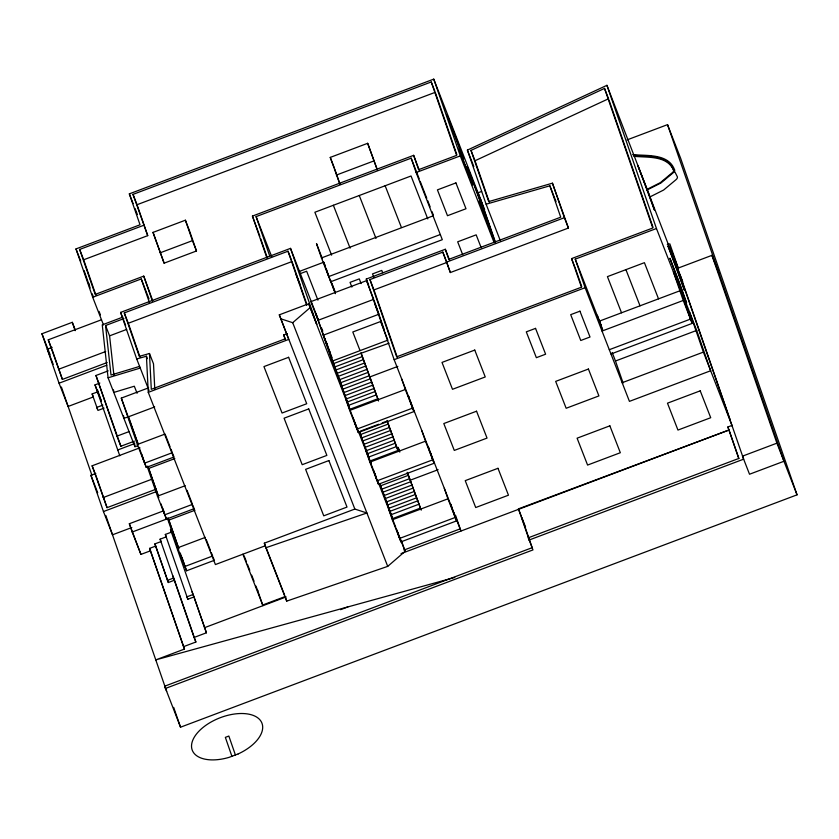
<?xml version="1.0" encoding="UTF-8"?>
<svg xmlns="http://www.w3.org/2000/svg" width="839" height="839" viewBox="0 0 839 839"><rect width="100%" height="100%" fill="white"/><g stroke="black" fill="none" stroke-linecap="round" stroke-linejoin="round"><path stroke-width="1.26" d="M280.656 318.757L292.706 322.7L310.115 307.651L308.752 303.728L279.303 314.835L354.845 509.053L366.895 512.996L265.9 547.741L264.327 543.169L354.845 509.053M265.9 547.741L286.718 601.123L387.712 566.377L405.122 551.328L401.304 540.316M500.338 240.688L486.117 204.213L467.396 150.097L606.933 85.316L682.715 281.684M604.52 88.41L652.794 227.998L571.569 258.611L581.458 287.19L396.669 356.837L369.947 279.586L442.824 252.12L450.344 272.549L568.423 228.04L552.45 183.185L488.697 201.601L470.994 150.412L604.52 88.41L608.548 98.75L475.021 160.742L489.347 202.178M646.785 189.478L660.345 182.65L672.27 172.698A4.216 2.276 -21.3 0 0 673.35 169.688M647.005 190.023L660.912 183.017L673.109 172.844A5.086 2.748 -21.3 0 0 674.378 169.31C668.001 153.264 646.607 156.033 632.69 154.607M649.743 197.018L663.649 190.013L675.835 179.84A5.086 2.748 -21.3 0 0 677.104 176.305L674.892 171.901M103.501 324.945L92.699 297.247L75.982 248.921L140.029 224.789L129.332 193.861L433.753 79.128L484.648 209.666M95.866 295.013L83.68 259.775L147.727 235.644L133.002 194.386L431.246 81.97L434.833 91.157M147.727 235.644L137.03 204.716L435.273 92.311L456.856 154.691M152.719 300.74L143.752 276.115L95.206 294.405L79.653 249.445L143.689 225.303M339.942 184.265L330.251 157.407L367.671 143.301L377.403 170.128L367.671 143.301M153.023 232.403L185.388 220.206L189.415 230.547L196.483 250.976L164.119 263.173L153.023 232.403L164.119 263.173M336.355 175.078L373.774 160.973M266.938 258.045L252.434 216.095L413.658 155.33L419.343 170.453M160.092 252.843L192.446 240.646L185.388 220.206M269.749 256.105L256.094 216.619L411.162 158.172L419.217 178.843M326.182 268.585L330.734 281.747L442.31 239.692L416.123 172.53L460.296 155.886L433.753 79.128M92.699 297.247L141.246 278.957L149.027 298.915M98.236 391.656L92.133 393.952L93.307 396.962L68.116 406.464L59.055 383.213L41.95 333.754L72.29 322.323L75.458 330.461M149.038 390.565L136.715 358.966L120.606 312.402L290.514 248.365L318.537 320.236M107.182 362.532L62.39 379.417L48.253 339.826L101.519 319.743M154.796 389.411L153.506 363.822L149.478 353.492L139.295 356.365L124.277 312.926L288.008 251.207L291.594 260.394M122.882 317.09L102.253 324.861L108.074 377.802L134.932 446.684L137.418 445.929M139.641 366.381L111 375.043L105.557 325.522L123.899 318.61M52.154 347.388L47.299 349.223L53.193 364.336M139.987 357.036L128.304 323.256L292.045 261.537L300.058 284.704L296.02 274.374M481.586 191.46L478.062 192.792L495.608 243.499M627.132 139.872L667.529 124.644L680.618 158.225L797.05 494.842L180.532 727.203L164.654 686.208L532.199 547.678L521.722 517.401L525.56 527.091M113.915 375.211L109.584 335.852L126.699 329.402M335.39 293.681L321.452 257.94L433.029 215.885M299.596 271.333L323.76 262.219L324.966 265.323M299.712 273.839L306.644 271.228L317.929 300.163M58.457 369.328L105.672 351.531M440.297 234.532L328.72 276.576L323.76 262.219M59.055 383.213L106.794 365.217M134.366 441.167L120.879 446.243L116.946 436.154L95.961 375.484L108.221 370.869M455.525 515.272L460.968 531.035L394.162 359.679L366.276 279.062L445.32 249.267L449.547 260.111M119.778 455.776L95.006 384.881L99.841 383.056M446.317 262.208L564.395 217.71L552.45 183.185M397.298 357.362L373.974 289.916L446.851 262.45L442.824 252.12M149.478 353.492L151.293 389.317L285.05 338.893L283.697 334.971L287.232 333.639M102.893 405.111L96.789 407.418L97.964 410.428L104.067 408.132M172.771 453.773L174.03 457.003L146.29 467.449L137.344 444.502L121.298 398.116L148.608 387.828M264.327 543.169L265.334 545.749L215.403 564.563L148.262 392.358L288.71 339.417L279.303 314.835M374.142 300.477L378.903 314.237L323.277 335.201L324.955 339.512M154.691 406.925L128.566 416.763L138.278 444.838M610.97 354.006L692.196 323.393L678.237 283.047L696.706 330.398L710.664 370.754L629.439 401.367L585.119 287.704L575.239 259.136L656.465 228.512L606.933 85.316M116.946 436.154L129.206 431.54M333.261 363.727L361.074 353.25L377.781 398.766L349.968 409.254L332.244 361.116L387.859 340.152L380.602 321.515L352.789 331.992L360.057 350.629M389.055 343.203L361.074 353.25M334.425 367.094L362.238 356.617M117.544 450.04L134.471 443.663M137.344 444.502L165.084 434.046L170.076 446.862M335.6 370.114L363.413 359.627M156.064 489.2L107.046 507.668L92.122 465.802L139.914 447.795M336.764 373.481L364.577 362.993M337.939 376.491L365.752 366.014M339.103 379.857L366.916 369.38M394.162 359.679L585.119 287.704M131.817 527.532L112.51 534.81L103.449 511.559L90.906 475.304L95.803 473.458M340.277 382.867L368.09 372.39M341.442 386.234L369.254 375.757M370.03 376.868L397.843 366.391M342.616 389.254L370.429 378.767M343.78 392.621L371.593 382.133M718.992 273.43L711.944 255.35L677.513 268.333L743.648 459.164L529.115 540.022L528.339 537.778L738.76 458.472L727.874 426.978L731.986 425.425M174.827 458.587L148.713 468.424L158.844 497.726M344.955 395.63L372.768 385.153M346.119 398.997L373.932 388.52M347.294 402.007L375.106 391.53M103.113 497.579L152.132 479.111M348.458 405.373L376.271 394.896M410.271 401L413.931 411.582L358.305 432.546L349.695 410.449L405.321 389.485L401.682 378.945M599.403 321.127L680.639 290.514L690.518 319.093L609.292 349.706M103.449 511.559L156.085 491.727M162.63 508.13L166.437 519.121L157.48 496.164L185.22 485.708M602.024 331.059L683.25 300.446L673.371 271.867M360.466 431.099L378.609 424.261M382.238 422.898L385.867 421.535M370.901 463.191L360.434 434.571L388.247 424.083L387.073 421.073M454.728 577.463L155.771 659.884L184.486 649.071L183.552 646.659L195.875 642.013L194.092 637.441L206.425 632.795L170.453 529.451L171.502 532.125L165.335 534.443L166.269 536.855L160.102 539.173L161.046 541.585L154.879 543.903L155.729 546.074L149.562 548.391L150.496 550.804L140.931 554.411L132.205 532.02L129.342 523.735L163.615 510.825M361.599 437.937L389.411 427.45L388.247 424.083M362.773 440.947L390.586 430.47L389.411 427.45M363.937 444.313L391.75 433.836L390.586 430.47M132.205 532.02L194.176 508.665L192.918 505.435M194.973 510.248L168.849 520.096L178.56 548.171M365.112 447.334L392.925 436.846L391.75 433.836M366.276 450.7L394.089 440.213L392.925 436.846M367.451 453.71L395.263 443.223L394.089 440.213M623.094 383.024L615.48 361.011L696.706 330.398M368.615 457.077L396.428 446.589L395.263 443.223M370.125 460.947L397.938 450.47L396.428 446.589M430.428 452.693L434.088 463.275L378.462 484.239L369.852 462.153L425.478 441.188L421.828 430.648M213.054 557.096L214.312 560.326L186.573 570.782L177.627 547.836L205.366 537.38M622.16 382.72L703.397 352.107L689.438 311.751M408.373 475.335L420.412 508.098L392.6 518.586L380.56 485.823L408.373 475.335L407.198 472.326M381.724 489.189L409.537 478.702M410.313 480.17L438.126 469.693M382.899 492.199L410.711 481.722M384.063 495.566L411.876 485.089M172.708 575.617L174.491 580.189L168.335 582.518L167.485 580.347L173.652 578.029M385.237 498.576L413.05 488.099M386.401 501.942L414.214 491.465M387.587 504.963L415.389 494.475M388.751 508.329L416.553 497.842M389.925 511.339L417.728 500.862M391.089 514.706L418.902 504.229M193.085 594.515L186.919 596.844L187.852 599.245L194.019 596.928L192.037 591.852M452.903 510.322L456.563 520.904L400.937 541.868L392.327 519.781L447.942 498.817L444.303 488.277M403.978 550.048L460.212 528.853M529.346 540.368L518.45 508.874L729.049 429.998M204.443 627.719L286.141 596.928M401.063 553.614L728.252 430.292M711.944 255.35L776.904 443.17L742.473 456.154L749.521 474.234L783.962 461.261L667.529 124.644M340.582 609.68L347.902 606.912M108.074 377.802L140.312 368.048M128.682 416.805L123.847 418.273L123.574 415.756M486.117 204.213L549.87 185.807L556.037 201.612M136.715 358.966L146.437 356.218L147.381 358.652M667.299 244.453L669.847 243.876L678.447 268.721L669.711 246.341L675.825 264.012M633.476 155.309C647.089 156.631 668.337 154.334 673.727 170.663A4.216 2.276 -21.3 0 1 674.011 171.712M633.854 156.285C646.953 157.722 665.914 155.257 673.14 169.132M776.904 443.17L797.05 494.842M656.465 228.512L682.317 294.814M683.25 300.446L692.196 323.393M703.397 352.107L732.216 426.044M727.874 426.978L728.546 428.698M658.521 298.852L644.415 262.68L607.426 276.629L621.531 312.79M625.925 269.655L640.021 305.816M564.395 217.71L568.423 228.04M612.166 352.516L615.48 361.011M575.239 259.136L601.091 325.438M571.569 258.611L575.155 267.798M470.994 150.412L475.021 160.742M467.396 150.097L473.804 166.542M460.296 155.886L494.108 242.597M481.208 247.757L476.164 234.847L457.675 241.81L462.709 254.731M420.161 181.276L426.799 198.287M427.743 200.72L430.113 206.803M432.012 211.659L433.438 215.308M427.775 218.916L411.037 175.991L314.877 212.246L331.604 255.161M518.45 508.874L521.313 516.195M528.339 537.778L532.975 549.923L165.43 688.452L164.654 686.208M385.153 185.755L401.42 227.484M359.26 195.508L375.998 238.433M382.678 272.769L381.766 270.42L372.516 273.913L373.89 277.436M330.251 157.407L334.279 167.737M369.947 279.586L373.974 289.916M366.276 279.062L368.625 285.082M374.876 303.907L378.903 314.237M408.32 395.672L409.107 397.686M429.264 449.379L428.089 446.369L432.746 459.835L377.12 480.799L373.25 469.588M451.739 507.008L450.564 503.998L455.22 517.464L399.595 538.428L396.102 528.339M405.321 389.485L413.931 411.582M425.478 441.188L434.088 463.275M447.942 498.817L456.563 520.904M333.366 205.272L350.104 248.187M361.127 283.592L359.291 278.894L350.052 282.376L351.877 287.074M399.018 449.819L398.032 447.292L399.794 452.064M322.396 258.727L316.492 243.583L321.452 257.94M332.097 283.918L335.39 292.35M321.379 327.546L322.805 331.195M324.179 337.268L327.021 344.556M328.133 347.262L330.335 353.051M325.427 340.728L327.797 346.801M328.741 349.223L332.055 357.729M337.131 373.282L341.83 385.332M359.26 431.561L360.434 434.571M379.784 483.809L380.56 485.823M308.752 303.728L316.806 324.399L290.514 248.365M310.115 307.651L376.071 476.825M377.477 480.422L395.746 527.291M396.679 529.703L405.122 551.328M256.094 216.619L271.742 256.734M252.434 216.095L259.88 236.304M292.706 322.7L387.712 566.377M283.697 334.971L285.48 339.564M192.446 240.646L196.483 250.976M133.002 194.386L137.03 204.716M129.332 193.861L133.128 203.604M135.027 208.471L137.407 214.564M265.806 546.965L284.662 595.344M244.118 555.806L246.477 561.847M247.421 564.269L249.781 570.321M251.669 575.155L254.028 581.207M255.905 586.042L257.793 590.876M242.88 554.212L262.691 605.013L285.134 596.55L286.718 601.123M124.277 312.926L128.304 323.256M120.606 312.402L125.64 325.312M170.988 449.201L172.352 452.693L144.612 463.149L139.117 447.281M187.045 490.375L192.488 504.354L164.748 514.81L160.952 503.83M206.279 539.708L210.369 550.195M211.271 552.523L212.634 556.016L184.895 566.472L180.249 553.048M137.072 393.271L134.324 386.223L113.779 392.442L113.506 389.925M79.653 249.445L83.68 259.775M75.982 248.921L80.743 261.118M105.557 325.522L109.584 335.852M88.189 282.187L89.563 285.711M92.196 293.786L93.569 297.3M99.065 311.395L100.439 314.919M121.298 398.116L137.848 443.044M147.8 466.096L157.984 494.706M167.947 517.757L178.98 548.811M95.961 375.484L120.879 446.243M95.006 384.881L101.267 400.958M129.342 523.735L140.931 554.411M48.253 339.826L51.745 348.793M41.95 333.754L50.109 354.687M92.122 465.802L96.055 475.891M90.906 475.304L97.702 492.734M407.46 472.619L421.23 510.164M387.01 420.486L398.273 451.193M360.99 352.82L378.116 399.5M380.067 484.239L392.977 519.414M359.648 432.2L369.108 458M370.009 460.454L370.911 462.908M348.51 405.069L315.831 313.671L332.244 361.116M679.863 274.353L730.171 419.815M728.881 429.558L738.928 458.629M608.978 99.977L652.983 227.212M599.864 321.903L602.738 330.199M597.368 315.244L602.706 330.65M549.87 185.807L560.725 217.186L448.813 259.366L445.32 249.267M575.596 268.941L581.773 286.802M480.411 198.812L495.398 242.146M431.246 81.97L456.636 155.362L418.63 169.688L413.658 155.33M411.162 158.172L416.123 172.53M447.239 263.572L450.344 272.549M334.688 168.912L339.984 184.234M408.268 395.641L412.589 408.132L356.963 429.096L353.093 417.895M379.322 315.464L384.021 329.045M377.781 398.766L378.557 401.011M330.692 280.299L334.184 290.399M397.55 532.073L400.937 541.868M388.447 508.581L392.327 519.781M374.655 473.227L378.462 484.239M365.982 450.952L369.852 462.153M354.918 422.751L358.305 432.546M326.581 342.773L327.745 346.14M333.639 363.182L336.743 372.159M345.825 399.249L349.695 410.449M300.477 285.942L306.476 303.267M288.008 251.207L306.728 305.312M260.73 238.769L267.127 257.279M257.447 589.869L262.911 605.685M143.752 276.115L152.404 301.128M141.246 278.957L149.552 302.963M84.11 270.546L87.728 281.013M88.126 282.166L90.14 287.966M181.927 557.358L186.573 570.782M167.496 518.533L177.627 547.836M194.449 598.165L206.425 632.795M147.349 466.872L157.48 496.164M141.644 454.025L146.29 467.449M165.335 534.443L187.852 599.245M235.434 755.069L228.848 736.044L225.355 737.366L231.931 756.39M174.491 580.189L195.875 642.013M160.102 539.173L194.092 637.441M155.729 546.074L168.335 582.518M154.879 543.903L167.485 580.347M97.481 389.862L101.299 400.874M72.29 322.323L75.174 330.65M150.496 550.804L184.486 649.071M149.562 548.391L183.552 646.659M92.133 393.952L97.544 409.212M96.475 477.118L107.046 507.668M52.186 349.915L62.39 379.417M173.683 707.403L180.532 727.203M61.404 387.041L91.902 475.22M105.819 515.471L166.667 691.378M134.502 442.814L134.932 446.684M146.437 356.218L148.262 392.358M238.213 753.915L229.089 757.355A37.367 20.188 -21.3 0 1 194.071 737.565A37.367 20.188 -21.3 0 1 253.042 715.331A37.367 20.188 -21.3 0 1 238.213 753.915M455.923 182.912L437.423 189.876L447.491 215.717L465.991 208.743L455.923 182.912M366.475 280.687L310.849 301.652L318.117 320.299L373.743 299.334L366.475 280.687M288.616 357.299L263.949 366.591L282.061 413.029L306.717 403.737L288.616 357.299M308.731 408.908L284.075 418.2L302.197 464.701L326.864 455.399L308.731 408.908M474.759 350.073L442.006 362.417L452.494 389.296L485.246 376.952L474.759 350.073M579.948 311.175L570.698 314.656L580.766 340.498L590.016 337.005L579.948 311.175M535.544 328.374L526.294 331.856L536.362 357.687L545.612 354.205L535.544 328.374M328.878 460.569L305.616 469.337L323.749 515.838L347.01 507.071L328.878 460.569M476.552 411.204L443.8 423.548L454.287 450.428L487.04 438.084L476.552 411.204M588.422 369.034L555.67 381.388L566.157 408.268L598.91 395.924L588.422 369.034M700.229 390.838L667.477 403.181L677.954 430.071L710.717 417.717L700.229 390.838M609.859 425.834L577.096 438.189L587.583 465.068L620.336 452.724L609.859 425.834M497.988 468.298L465.236 480.642L475.713 507.532L508.465 495.188L497.988 468.298M648.243 192.162L637.755 165.273L654.43 210.044L648.243 192.162M678.363 272.644L667.886 245.764L684.551 290.535L678.363 272.644M680.398 285.124L669.91 258.244L686.585 303.005L680.398 285.124M457.402 141.497L446.914 114.607L463.579 159.379L457.402 141.497M477.643 193.431L467.166 166.542L483.83 211.313L477.643 193.431M468.959 174.827L458.891 148.996L472.451 184.926L468.959 174.827M489.21 226.761L479.132 200.93L492.703 236.86L489.21 226.761"/></g></svg>
